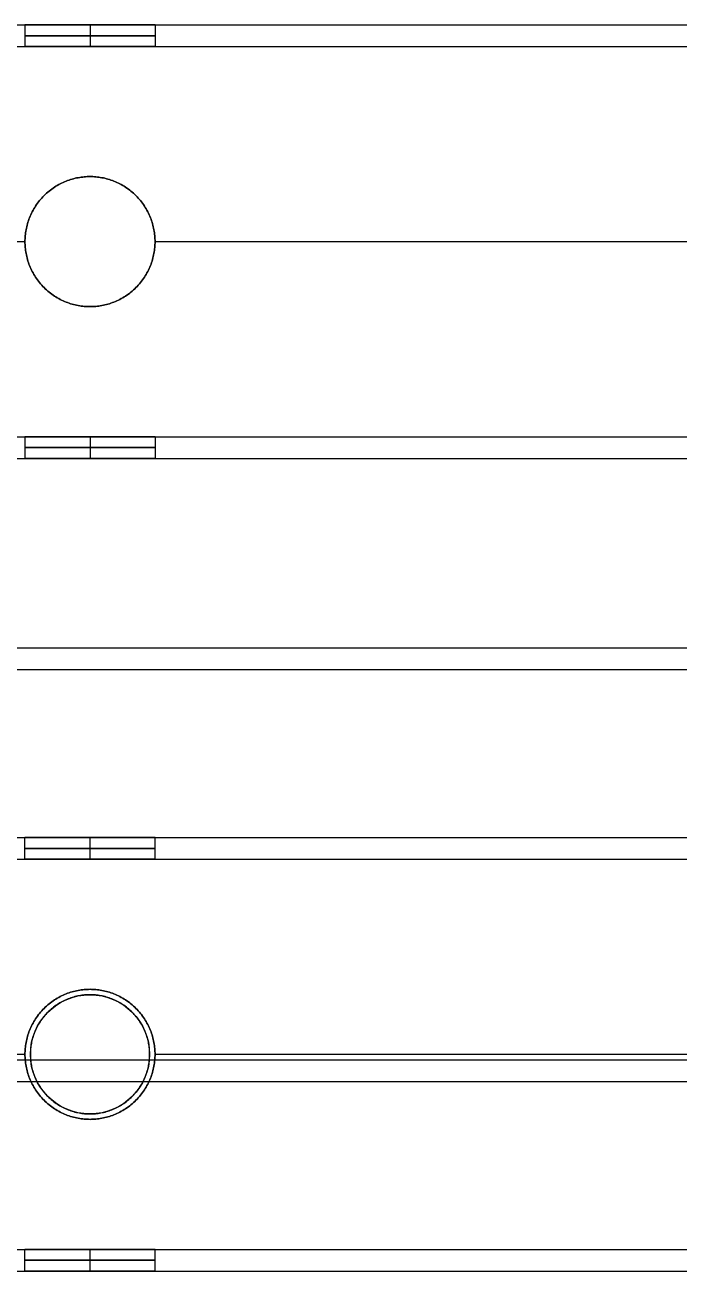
# Model space of a CAD drawing. Header units: millimetres. Extents: x -6529 to 809, y -8611 to 207.
# Drawn here: x 32.5 to 92.9, y -8010.5 to -7895.5 of the extents above; entities that cross this region are included whole.
import ezdxf

# ---------------------------------------------------------------- set-up
doc = ezdxf.new("R2010")
doc.units = ezdxf.units.MM
doc.header["$MEASUREMENT"] = 0
doc.layers.add('platen', color=7, linetype='Continuous', true_color=0x007f00)
doc.layers.add('staal', color=5, linetype='Continuous', true_color=0x0000ff)

# ---------------------------------------------------------------- blocks, each defined once
blk = doc.blocks.new('top plaat')
at = {"layer": 'platen'}
for p, q in [((0, -618), (1316, -618)), ((0, -618, 18), (1316, -618, 18)), ((545.5, -650), (545.5, -650, 18)), ((540, -655.5), (540, -655.5, 18)), ((551, -655.5), (551, -655.5, 18)), ((545.5, -661), (545.5, -661, 18))]:
    blk.add_line(p, q, dxfattribs=at)
blk.add_circle((545.5, -655.5, 9), 5.5, dxfattribs=at)
for points in [[(545.5, -650), (551, -650), (551, -655.5), (551, -661), (545.5, -661), (540, -661), (540, -655.5), (540, -650), (545.5, -650)], [(545.5, -650, 18), (551, -650, 18), (551, -655.5, 18), (551, -661, 18), (545.5, -661, 18), (540, -661, 18), (540, -655.5, 18), (540, -650, 18), (545.5, -650, 18)]]:
    blk.add_rational_spline(points, [1, 0.707106781187, 1, 0.707106781187, 1, 0.707106781187, 1, 0.707106781187, 1], degree=2, knots=[-37.699112, -37.699112, -37.699112, -28.274334, -28.274334, -18.849556, -18.849556, -9.424778, -9.424778, 0, 0, 0], dxfattribs=at)
blk = doc.blocks.new('plaat base')
at = {"layer": 'platen'}
for p, q in [((58, -600), (1258, -600)), ((58, -600, 18), (1258, -600, 18))]:
    blk.add_line(p, q, dxfattribs=at)

msp = doc.modelspace()

# ---------------------------------------------------------------- linework, layer by layer
at = {"layer": 'staal'}
for p, q in [((32.53, -7895.5, 1972), (32.53, -7897.5, 1972)), ((38.53, -7895.5, 1978), (38.53, -7897.5, 1978)), ((38.53, -7895.5, 1966), (38.53, -7897.5, 1966)), ((44.53, -7895.5, 1972), (44.53, -7897.5, 1972)), ((38.53, -7909.5, 1954), (38.53, -7909.5, 1952)), ((38.53, -7909.5, 1992), (38.53, -7909.5, 1990)), ((32.53, -7915.5, 1954), (32.53, -7915.5, 1952)), ((32.53, -7915.5, 1992), (32.53, -7915.5, 1990)), ((44.53, -7915.5, 1954), (44.53, -7915.5, 1952)), ((44.53, -7915.5, 1992), (44.53, -7915.5, 1990)), ((38.53, -7921.5, 1954), (38.53, -7921.5, 1952)), ((38.53, -7921.5, 1992), (38.53, -7921.5, 1990)), ((32.53, -7933.5, 1972), (32.53, -7935.5, 1972)), ((38.53, -7933.5, 1978), (38.53, -7935.5, 1978)), ((38.53, -7933.5, 1966), (38.53, -7935.5, 1966)), ((44.53, -7933.5, 1972), (44.53, -7935.5, 1972)), ((32.53, -7972.5, 20), (32.53, -7970.5, 20)), ((38.53, -7972.5, 26), (38.53, -7970.5, 26)), ((38.53, -7972.5, 14), (38.53, -7970.5, 14)), ((44.53, -7972.5, 20), (44.53, -7970.5, 20)), ((38.53, -7984.5, 2), (38.53, -7984.5)), ((38.53, -7984.5, 40), (38.53, -7984.5, 38)), ((32.53, -7990.5, 2), (32.53, -7990.5)), ((32.53, -7990.5, 40), (32.53, -7990.5, 38)), ((44.53, -7990.5, 2), (44.53, -7990.5)), ((44.53, -7990.5, 40), (44.53, -7990.5, 38)), ((38.53, -7996.5, 2), (38.53, -7996.5)), ((38.53, -7996.5, 40), (38.53, -7996.5, 38)), ((32.53, -8010.5, 20), (32.53, -8008.5, 20)), ((38.53, -8010.5, 26), (38.53, -8008.5, 26)), ((38.53, -8010.5, 14), (38.53, -8008.5, 14)), ((44.53, -8010.5, 20), (44.53, -8008.5, 20))]:
    msp.add_line(p, q, dxfattribs=at)
for points in [[(-466.97, -7895.5, 1952), (-149.22, -7895.5, 1952), (168.53, -7895.5, 1952)], [(-466.97, -7895.5, 1992), (-149.22, -7895.5, 1992), (168.53, -7895.5, 1992)], [(-30.47, -7895.5, 1972), (1.03, -7895.5, 1972), (32.53, -7895.5, 1972)], [(44.53, -7895.5, 1972), (76.03, -7895.5, 1972), (107.53, -7895.5, 1972)], [(-466.97, -7897.5, 1954), (-149.22, -7897.5, 1954), (168.53, -7897.5, 1954)], [(-466.97, -7897.5, 1990), (-149.22, -7897.5, 1990), (168.53, -7897.5, 1990)], [(-30.47, -7897.5, 1972), (1.03, -7897.5, 1972), (32.53, -7897.5, 1972)], [(44.53, -7897.5, 1972), (76.03, -7897.5, 1972), (107.53, -7897.5, 1972)], [(-30.47, -7915.5, 1952), (1.03, -7915.5, 1952), (32.53, -7915.5, 1952)], [(-30.47, -7915.5, 1992), (1.03, -7915.5, 1992), (32.53, -7915.5, 1992)], [(-30.47, -7915.5, 1954), (1.03, -7915.5, 1954), (32.53, -7915.5, 1954)], [(-30.47, -7915.5, 1990), (1.03, -7915.5, 1990), (32.53, -7915.5, 1990)], [(44.53, -7915.5, 1952), (76.03, -7915.5, 1952), (107.53, -7915.5, 1952)], [(44.53, -7915.5, 1992), (76.03, -7915.5, 1992), (107.53, -7915.5, 1992)], [(44.53, -7915.5, 1954), (76.03, -7915.5, 1954), (107.53, -7915.5, 1954)], [(44.53, -7915.5, 1990), (76.03, -7915.5, 1990), (107.53, -7915.5, 1990)], [(-466.97, -7933.5, 1954), (-149.22, -7933.5, 1954), (168.53, -7933.5, 1954)], [(-466.97, -7933.5, 1990), (-149.22, -7933.5, 1990), (168.53, -7933.5, 1990)], [(-30.47, -7933.5, 1972), (1.03, -7933.5, 1972), (32.53, -7933.5, 1972)], [(44.53, -7933.5, 1972), (76.03, -7933.5, 1972), (107.53, -7933.5, 1972)], [(-466.97, -7935.5, 1952), (-149.22, -7935.5, 1952), (168.53, -7935.5, 1952)], [(-466.97, -7935.5, 1992), (-149.22, -7935.5, 1992), (168.53, -7935.5, 1992)], [(-30.47, -7935.5, 1972), (1.03, -7935.5, 1972), (32.53, -7935.5, 1972)], [(44.53, -7935.5, 1972), (76.03, -7935.5, 1972), (107.53, -7935.5, 1972)], [(-466.97, -7953, 40), (-157.97, -7953, 40), (151.03, -7953, 40)], [(-466.97, -7953), (-157.97, -7953), (151.03, -7953)], [(-466.97, -7955, 2), (-157.97, -7955, 2), (151.03, -7955, 2)], [(-466.97, -7955, 38), (-157.97, -7955, 38), (151.03, -7955, 38)], [(-466.97, -7970.5), (-149.22, -7970.5), (168.53, -7970.5)], [(-466.97, -7970.5, 40), (-149.22, -7970.5, 40), (168.53, -7970.5, 40)], [(-30.47, -7970.5, 20), (1.03, -7970.5, 20), (32.53, -7970.5, 20)], [(44.53, -7970.5, 20), (76.03, -7970.5, 20), (107.53, -7970.5, 20)], [(-466.97, -7972.5, 2), (-149.22, -7972.5, 2), (168.53, -7972.5, 2)], [(-466.97, -7972.5, 38), (-149.22, -7972.5, 38), (168.53, -7972.5, 38)], [(-30.47, -7972.5, 20), (1.03, -7972.5, 20), (32.53, -7972.5, 20)], [(44.53, -7972.5, 20), (76.03, -7972.5, 20), (107.53, -7972.5, 20)], [(-466.97, -7991, 2), (-157.97, -7991, 2), (151.03, -7991, 2)], [(-466.97, -7991, 38), (-157.97, -7991, 38), (151.03, -7991, 38)], [(-30.47, -7990.5), (1.03, -7990.5), (32.53, -7990.5)], [(-30.47, -7990.5, 40), (1.03, -7990.5, 40), (32.53, -7990.5, 40)], [(-30.47, -7990.5, 2), (1.03, -7990.5, 2), (32.53, -7990.5, 2)], [(-30.47, -7990.5, 38), (1.03, -7990.5, 38), (32.53, -7990.5, 38)], [(44.53, -7990.5), (76.03, -7990.5), (107.53, -7990.5)], [(44.53, -7990.5, 40), (76.03, -7990.5, 40), (107.53, -7990.5, 40)], [(44.53, -7990.5, 2), (76.03, -7990.5, 2), (107.53, -7990.5, 2)], [(44.53, -7990.5, 38), (76.03, -7990.5, 38), (107.53, -7990.5, 38)], [(-466.97, -7993, 40), (-157.97, -7993, 40), (151.03, -7993, 40)], [(-466.97, -7993), (-157.97, -7993), (151.03, -7993)], [(-466.97, -8008.5, 2), (-149.22, -8008.5, 2), (168.53, -8008.5, 2)], [(-466.97, -8008.5, 38), (-149.22, -8008.5, 38), (168.53, -8008.5, 38)], [(-30.47, -8008.5, 20), (1.03, -8008.5, 20), (32.53, -8008.5, 20)], [(44.53, -8008.5, 20), (76.03, -8008.5, 20), (107.53, -8008.5, 20)], [(-466.97, -8010.5), (-149.22, -8010.5), (168.53, -8010.5)], [(-466.97, -8010.5, 40), (-149.22, -8010.5, 40), (168.53, -8010.5, 40)], [(-30.47, -8010.5, 20), (1.03, -8010.5, 20), (32.53, -8010.5, 20)], [(44.53, -8010.5, 20), (76.03, -8010.5, 20), (107.53, -8010.5, 20)]]:
    msp.add_open_spline(points, degree=2, dxfattribs=at)
for points, weights, knots in [([(38.53, -7895.5, 1978), (44.53, -7895.5, 1978), (44.53, -7895.5, 1972), (44.53, -7895.5, 1966), (38.53, -7895.5, 1966), (32.53, -7895.5, 1966), (32.53, -7895.5, 1972), (32.53, -7895.5, 1978), (38.53, -7895.5, 1978)], [1, 0.707106781187, 1, 0.707106781187, 1, 0.707106781187, 1, 0.707106781187, 1], [0, 0, 0, 7.853982, 7.853982, 15.707963, 15.707963, 23.561945, 23.561945, 31.415927, 31.415927, 31.415927]), ([(38.53, -7896.5, 1978), (44.53, -7896.5, 1978), (44.53, -7896.5, 1972), (44.53, -7896.5, 1966), (38.53, -7896.5, 1966), (32.53, -7896.5, 1966), (32.53, -7896.5, 1972), (32.53, -7896.5, 1978), (38.53, -7896.5, 1978)], [1, 0.707106781187, 1, 0.707106781187, 1, 0.707106781187, 1, 0.707106781187, 1], [0, 0, 0, 7.853982, 7.853982, 15.707963, 15.707963, 23.561945, 23.561945, 31.415927, 31.415927, 31.415927]), ([(38.53, -7897.5, 1978), (32.53, -7897.5, 1978), (32.53, -7897.5, 1972), (32.53, -7897.5, 1966), (38.53, -7897.5, 1966), (44.53, -7897.5, 1966), (44.53, -7897.5, 1972), (44.53, -7897.5, 1978), (38.53, -7897.5, 1978)], [1, 0.707106781187, 1, 0.707106781187, 1, 0.707106781187, 1, 0.707106781187, 1], [-31.415927, -31.415927, -31.415927, -23.561945, -23.561945, -15.707963, -15.707963, -7.853982, -7.853982, 0, 0, 0]), ([(38.53, -7921.5, 1952), (32.53, -7921.5, 1952), (32.53, -7915.5, 1952), (32.53, -7909.5, 1952), (38.53, -7909.5, 1952), (44.53, -7909.5, 1952), (44.53, -7915.5, 1952), (44.53, -7921.5, 1952), (38.53, -7921.5, 1952)], [1, 0.707106781187, 1, 0.707106781187, 1, 0.707106781187, 1, 0.707106781187, 1], [-31.415927, -31.415927, -31.415927, -23.561945, -23.561945, -15.707963, -15.707963, -7.853982, -7.853982, 0, 0, 0]), ([(38.53, -7921.5, 1992), (44.53, -7921.5, 1992), (44.53, -7915.5, 1992), (44.53, -7909.5, 1992), (38.53, -7909.5, 1992), (32.53, -7909.5, 1992), (32.53, -7915.5, 1992), (32.53, -7921.5, 1992), (38.53, -7921.5, 1992)], [1, 0.707106781187, 1, 0.707106781187, 1, 0.707106781187, 1, 0.707106781187, 1], [0, 0, 0, 7.853982, 7.853982, 15.707963, 15.707963, 23.561945, 23.561945, 31.415927, 31.415927, 31.415927]), ([(38.53, -7921.5, 1954), (44.53, -7921.5, 1954), (44.53, -7915.5, 1954), (44.53, -7909.5, 1954), (38.53, -7909.5, 1954), (32.53, -7909.5, 1954), (32.53, -7915.5, 1954), (32.53, -7921.5, 1954), (38.53, -7921.5, 1954)], [1, 0.707106781187, 1, 0.707106781187, 1, 0.707106781187, 1, 0.707106781187, 1], [0, 0, 0, 7.853982, 7.853982, 15.707963, 15.707963, 23.561945, 23.561945, 31.415927, 31.415927, 31.415927]), ([(38.53, -7921.5, 1990), (32.53, -7921.5, 1990), (32.53, -7915.5, 1990), (32.53, -7909.5, 1990), (38.53, -7909.5, 1990), (44.53, -7909.5, 1990), (44.53, -7915.5, 1990), (44.53, -7921.5, 1990), (38.53, -7921.5, 1990)], [1, 0.707106781187, 1, 0.707106781187, 1, 0.707106781187, 1, 0.707106781187, 1], [-31.415927, -31.415927, -31.415927, -23.561945, -23.561945, -15.707963, -15.707963, -7.853982, -7.853982, 0, 0, 0]), ([(38.53, -7921.5, 1953), (44.53, -7921.5, 1953), (44.53, -7915.5, 1953), (44.53, -7909.5, 1953), (38.53, -7909.5, 1953), (32.53, -7909.5, 1953), (32.53, -7915.5, 1953), (32.53, -7921.5, 1953), (38.53, -7921.5, 1953)], [1, 0.707106781187, 1, 0.707106781187, 1, 0.707106781187, 1, 0.707106781187, 1], [0, 0, 0, 7.853982, 7.853982, 15.707963, 15.707963, 23.561945, 23.561945, 31.415927, 31.415927, 31.415927]), ([(38.53, -7921.5, 1991), (44.53, -7921.5, 1991), (44.53, -7915.5, 1991), (44.53, -7909.5, 1991), (38.53, -7909.5, 1991), (32.53, -7909.5, 1991), (32.53, -7915.5, 1991), (32.53, -7921.5, 1991), (38.53, -7921.5, 1991)], [1, 0.707106781187, 1, 0.707106781187, 1, 0.707106781187, 1, 0.707106781187, 1], [0, 0, 0, 7.853982, 7.853982, 15.707963, 15.707963, 23.561945, 23.561945, 31.415927, 31.415927, 31.415927]), ([(38.53, -7933.5, 1978), (44.53, -7933.5, 1978), (44.53, -7933.5, 1972), (44.53, -7933.5, 1966), (38.53, -7933.5, 1966), (32.53, -7933.5, 1966), (32.53, -7933.5, 1972), (32.53, -7933.5, 1978), (38.53, -7933.5, 1978)], [0.999999860338, 0.707106851018, 1, 0.707106781187, 1, 0.707106781187, 1, 0.707106851018, 0.999999860338], [0, 0, 0, 7.853981, 7.853981, 15.707963, 15.707963, 23.561946, 23.561946, 31.415927, 31.415927, 31.415927]), ([(38.53, -7934.5, 1978), (44.53, -7934.5, 1978), (44.53, -7934.5, 1972), (44.53, -7934.5, 1966), (38.53, -7934.5, 1966), (32.53, -7934.5, 1966), (32.53, -7934.5, 1972), (32.53, -7934.5, 1978), (38.53, -7934.5, 1978)], [1, 0.707106781187, 1, 0.707106781187, 1, 0.707106781187, 1, 0.707106781187, 1], [0, 0, 0, 7.853982, 7.853982, 15.707963, 15.707963, 23.561945, 23.561945, 31.415927, 31.415927, 31.415927]), ([(38.53, -7935.5, 1978), (32.53, -7935.5, 1978), (32.53, -7935.5, 1972), (32.53, -7935.5, 1966), (38.53, -7935.5, 1966), (44.53, -7935.5, 1966), (44.53, -7935.5, 1972), (44.53, -7935.5, 1978), (38.53, -7935.5, 1978)], [1, 0.707106781187, 1, 0.707106781187, 1, 0.707106781187, 1, 0.707106781187, 1], [-31.415927, -31.415927, -31.415927, -23.561945, -23.561945, -15.707963, -15.707963, -7.853982, -7.853982, 0, 0, 0]), ([(38.53, -7970.5, 26), (32.53, -7970.5, 26), (32.53, -7970.5, 20), (32.53, -7970.5, 14), (38.53, -7970.5, 14), (44.53, -7970.5, 14), (44.53, -7970.5, 20), (44.53, -7970.5, 26), (38.53, -7970.5, 26)], [1, 0.707106781187, 1, 0.707106781187, 1, 0.707106781187, 1, 0.707106781187, 1], [-31.415927, -31.415927, -31.415927, -23.561945, -23.561945, -15.707963, -15.707963, -7.853982, -7.853982, 0, 0, 0]), ([(38.53, -7971.5, 26), (44.53, -7971.5, 26), (44.53, -7971.5, 20), (44.53, -7971.5, 14), (38.53, -7971.5, 14), (32.53, -7971.5, 14), (32.53, -7971.5, 20), (32.53, -7971.5, 26), (38.53, -7971.5, 26)], [1, 0.707106781187, 1, 0.707106781187, 1, 0.707106781187, 1, 0.707106781187, 1], [0, 0, 0, 7.853982, 7.853982, 15.707963, 15.707963, 23.561945, 23.561945, 31.415927, 31.415927, 31.415927]), ([(38.53, -7972.5, 26), (44.53, -7972.5, 26), (44.53, -7972.5, 20), (44.53, -7972.5, 14), (38.53, -7972.5, 14), (32.53, -7972.5, 14), (32.53, -7972.5, 20), (32.53, -7972.5, 26), (38.53, -7972.5, 26)], [0.999999860338, 0.707106851018, 1, 0.707106781187, 1, 0.707106781187, 1, 0.707106851018, 0.999999860338], [0, 0, 0, 7.853981, 7.853981, 15.707963, 15.707963, 23.561946, 23.561946, 31.415927, 31.415927, 31.415927]), ([(38.53, -7984.5), (32.53, -7984.5), (32.53, -7990.5), (32.53, -7996.5), (38.53, -7996.5), (44.53, -7996.5), (44.53, -7990.5), (44.53, -7984.5), (38.53, -7984.5)], [1, 0.707106781187, 1, 0.707106781187, 1, 0.707106781187, 1, 0.707106781187, 1], [-31.415927, -31.415927, -31.415927, -23.561945, -23.561945, -15.707963, -15.707963, -7.853982, -7.853982, 0, 0, 0]), ([(38.53, -7984.5, 40), (44.53, -7984.5, 40), (44.53, -7990.5, 40), (44.53, -7996.5, 40), (38.53, -7996.5, 40), (32.53, -7996.5, 40), (32.53, -7990.5, 40), (32.53, -7984.5, 40), (38.53, -7984.5, 40)], [1, 0.707106781187, 1, 0.707106781187, 1, 0.707106781187, 1, 0.707106781187, 1], [0, 0, 0, 7.853982, 7.853982, 15.707963, 15.707963, 23.561945, 23.561945, 31.415927, 31.415927, 31.415927]), ([(38.53, -7984.5, 2), (44.53, -7984.5, 2), (44.53, -7990.5, 2), (44.53, -7996.5, 2), (38.53, -7996.5, 2), (32.53, -7996.5, 2), (32.53, -7990.5, 2), (32.53, -7984.5, 2), (38.53, -7984.5, 2)], [1, 0.707106781187, 1, 0.707106781187, 1, 0.707106781187, 1, 0.707106781187, 1], [0, 0, 0, 7.853982, 7.853982, 15.707963, 15.707963, 23.561945, 23.561945, 31.415927, 31.415927, 31.415927]), ([(38.53, -7984.5, 38), (32.53, -7984.5, 38), (32.53, -7990.5, 38), (32.53, -7996.5, 38), (38.53, -7996.5, 38), (44.53, -7996.5, 38), (44.53, -7990.5, 38), (44.53, -7984.5, 38), (38.53, -7984.5, 38)], [1, 0.707106781187, 1, 0.707106781187, 1, 0.707106781187, 1, 0.707106781187, 1], [-31.415927, -31.415927, -31.415927, -23.561945, -23.561945, -15.707963, -15.707963, -7.853982, -7.853982, 0, 0, 0]), ([(38.53, -7984.5, 1), (44.53, -7984.5, 1), (44.53, -7990.5, 1), (44.53, -7996.5, 1), (38.53, -7996.5, 1), (32.53, -7996.5, 1), (32.53, -7990.5, 1), (32.53, -7984.5, 1), (38.53, -7984.5, 1)], [1, 0.707106781187, 1, 0.707106781187, 1, 0.707106781187, 1, 0.707106781187, 1], [0, 0, 0, 7.853982, 7.853982, 15.707963, 15.707963, 23.561945, 23.561945, 31.415927, 31.415927, 31.415927]), ([(38.53, -7984.5, 39), (44.53, -7984.5, 39), (44.53, -7990.5, 39), (44.53, -7996.5, 39), (38.53, -7996.5, 39), (32.53, -7996.5, 39), (32.53, -7990.5, 39), (32.53, -7984.5, 39), (38.53, -7984.5, 39)], [1, 0.707106781187, 1, 0.707106781187, 1, 0.707106781187, 1, 0.707106781187, 1], [0, 0, 0, 7.853982, 7.853982, 15.707963, 15.707963, 23.561945, 23.561945, 31.415927, 31.415927, 31.415927]), ([(38.53, -8008.5, 26), (32.53, -8008.5, 26), (32.53, -8008.5, 20), (32.53, -8008.5, 14), (38.53, -8008.5, 14), (44.53, -8008.5, 14), (44.53, -8008.5, 20), (44.53, -8008.5, 26), (38.53, -8008.5, 26)], [1, 0.707106781187, 1, 0.707106781187, 1, 0.707106781187, 1, 0.707106781187, 1], [-31.415927, -31.415927, -31.415927, -23.561945, -23.561945, -15.707963, -15.707963, -7.853982, -7.853982, 0, 0, 0]), ([(38.53, -8009.5, 26), (44.53, -8009.5, 26), (44.53, -8009.5, 20), (44.53, -8009.5, 14), (38.53, -8009.5, 14), (32.53, -8009.5, 14), (32.53, -8009.5, 20), (32.53, -8009.5, 26), (38.53, -8009.5, 26)], [1, 0.707106781187, 1, 0.707106781187, 1, 0.707106781187, 1, 0.707106781187, 1], [0, 0, 0, 7.853982, 7.853982, 15.707963, 15.707963, 23.561945, 23.561945, 31.415927, 31.415927, 31.415927]), ([(38.53, -8010.5, 26), (44.53, -8010.5, 26), (44.53, -8010.5, 20), (44.53, -8010.5, 14), (38.53, -8010.5, 14), (32.53, -8010.5, 14), (32.53, -8010.5, 20), (32.53, -8010.5, 26), (38.53, -8010.5, 26)], [1, 0.707106781187, 1, 0.707106781187, 1, 0.707106781187, 1, 0.707106781187, 1], [0, 0, 0, 7.853982, 7.853982, 15.707963, 15.707963, 23.561945, 23.561945, 31.415927, 31.415927, 31.415927])]:
    msp.add_rational_spline(points, weights, degree=2, knots=knots, dxfattribs=at)

# ---------------------------------------------------------------- block references
at = {"layer": 'platen'}
for name, p in [('top plaat', (-506.97, -7335, 1992)), ('plaat base', (-506.97, -7353, 40))]:
    msp.add_blockref(name, p, dxfattribs=at)

doc.saveas('drawing.dxf')
